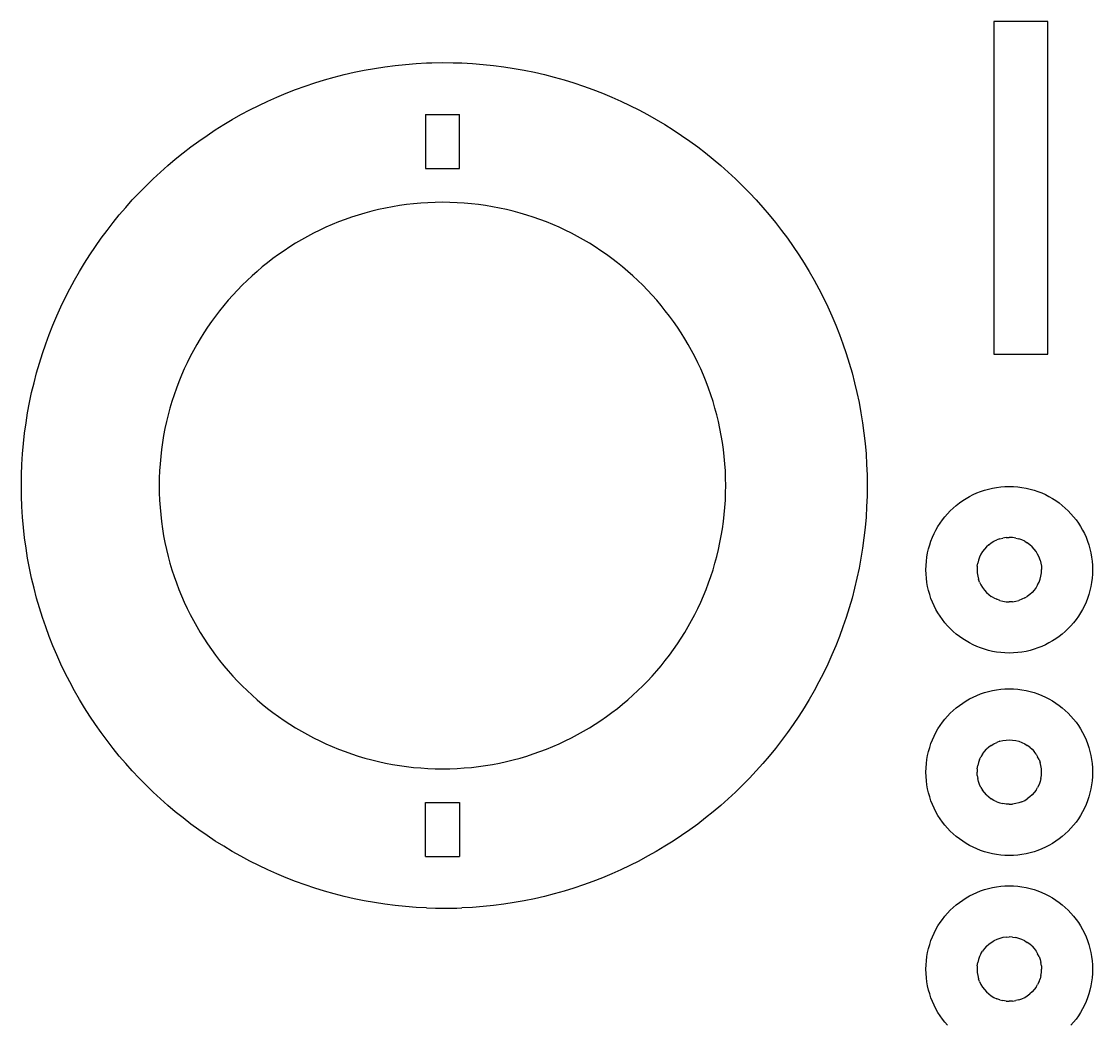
# Model space of a CAD drawing. Extents: x -322 to 322, y -250 to 250.
# Drawn here: x 116.8 to 216, y -121.3 to -28.5 of the extents above; entities that cross this region are included whole.
import ezdxf

# ---------------------------------------------------------------- set-up
doc = ezdxf.new("R2010")
doc.units = 0
doc.header["$MEASUREMENT"] = 0
doc.layers.get('0').update_dxf_attribs({"linetype": 'CONTINUOUS'})

msp = doc.modelspace()

# ---------------------------------------------------------------- linework, layer by layer
for p, q in [((211.835, -28.532), (206.837, -28.532)), ((206.837, -28.532), (206.837, -59.358)), ((211.835, -59.358), (211.835, -28.532)), ((149.463, -32.879), (150.414, -32.733)), ((150.414, -32.733), (151.373, -32.609)), ((151.373, -32.609), (152.339, -32.509)), ((152.339, -32.509), (153.312, -32.432)), ((153.312, -32.432), (154.292, -32.379)), ((154.292, -32.379), (154.78, -32.361)), ((154.78, -32.361), (155.762, -32.349)), ((155.762, -32.349), (156.743, -32.361)), ((156.743, -32.361), (157.569, -32.379)), ((157.569, -32.379), (158.549, -32.432)), ((158.549, -32.432), (159.523, -32.509)), ((159.523, -32.509), (160.489, -32.609)), ((160.489, -32.609), (161.448, -32.733)), ((161.448, -32.733), (162.399, -32.879)), ((144.83, -33.942), (145.739, -33.686)), ((145.739, -33.686), (146.658, -33.452)), ((146.658, -33.452), (147.584, -33.239)), ((147.584, -33.239), (148.52, -33.048)), ((148.52, -33.048), (149.463, -32.879)), ((162.399, -32.879), (163.342, -33.048)), ((163.342, -33.048), (164.277, -33.239)), ((164.277, -33.239), (165.204, -33.452)), ((165.204, -33.452), (166.122, -33.686)), ((166.122, -33.686), (167.032, -33.942)), ((142.159, -34.836), (143.04, -34.517)), ((143.04, -34.517), (143.93, -34.219)), ((143.93, -34.219), (144.83, -33.942)), ((167.032, -33.942), (167.931, -34.219)), ((167.931, -34.219), (168.822, -34.517)), ((168.822, -34.517), (169.702, -34.836)), ((139.579, -35.912), (140.429, -35.533)), ((140.429, -35.533), (141.289, -35.175)), ((141.289, -35.175), (142.159, -34.836)), ((169.702, -34.836), (170.573, -35.175)), ((170.573, -35.175), (171.433, -35.533)), ((171.433, -35.533), (172.282, -35.912)), ((137.914, -36.726), (138.741, -36.309)), ((138.741, -36.309), (139.579, -35.912)), ((172.282, -35.912), (173.121, -36.309)), ((173.121, -36.309), (173.948, -36.726)), ((135.502, -38.088), (136.294, -37.616)), ((136.294, -37.616), (137.098, -37.162)), ((137.098, -37.162), (137.914, -36.726)), ((154.194, -37.166), (157.33, -37.166)), ((154.194, -37.166), (154.194, -42.164)), ((157.33, -42.164), (157.33, -37.166)), ((173.948, -36.726), (174.764, -37.162)), ((174.764, -37.162), (175.568, -37.616)), ((175.568, -37.616), (176.36, -38.088)), ((133.955, -39.086), (134.722, -38.578)), ((134.722, -38.578), (135.502, -38.088)), ((176.36, -38.088), (177.14, -38.578)), ((177.14, -38.578), (177.907, -39.086)), ((132.459, -40.153), (133.2, -39.611)), ((133.2, -39.611), (133.955, -39.086)), ((177.907, -39.086), (178.661, -39.611)), ((178.661, -39.611), (179.403, -40.153)), ((131.731, -40.712), (132.459, -40.153)), ((179.403, -40.153), (180.13, -40.712)), ((130.317, -41.88), (131.017, -41.288)), ((131.017, -41.288), (131.731, -40.712)), ((180.13, -40.712), (180.844, -41.288)), ((180.844, -41.288), (181.545, -41.88)), ((128.96, -43.11), (129.631, -42.487)), ((129.631, -42.487), (130.317, -41.88)), ((154.194, -42.164), (157.33, -42.164)), ((181.545, -41.88), (182.23, -42.487)), ((182.23, -42.487), (182.902, -43.11)), ((128.304, -43.749), (128.96, -43.11)), ((182.902, -43.11), (183.558, -43.749)), ((127.036, -45.07), (127.662, -44.402)), ((127.662, -44.402), (128.304, -43.749)), ((183.558, -43.749), (184.2, -44.402)), ((184.2, -44.402), (184.826, -45.07)), ((126.426, -45.753), (127.036, -45.07)), ((151.767, -45.587), (151.118, -45.695)), ((152.421, -45.496), (151.767, -45.587)), ((153.08, -45.421), (152.421, -45.496)), ((153.743, -45.362), (153.08, -45.421)), ((154.412, -45.319), (153.743, -45.362)), ((155.085, -45.294), (154.412, -45.319)), ((155.762, -45.285), (155.085, -45.294)), ((156.439, -45.294), (155.762, -45.285)), ((157.112, -45.319), (156.439, -45.294)), ((157.781, -45.362), (157.112, -45.319)), ((158.445, -45.421), (157.781, -45.362)), ((159.104, -45.496), (158.445, -45.421)), ((159.758, -45.587), (159.104, -45.496)), ((160.406, -45.695), (159.758, -45.587)), ((184.826, -45.07), (185.436, -45.753)), ((125.253, -47.16), (125.831, -46.45)), ((125.831, -46.45), (126.426, -45.753)), ((147.96, -46.465), (147.347, -46.664)), ((148.58, -46.28), (147.96, -46.465)), ((149.205, -46.111), (148.58, -46.28)), ((149.837, -45.957), (149.205, -46.111)), ((150.475, -45.818), (149.837, -45.957)), ((151.118, -45.695), (150.475, -45.818)), ((161.05, -45.818), (160.406, -45.695)), ((161.687, -45.957), (161.05, -45.818)), ((162.319, -46.111), (161.687, -45.957)), ((162.945, -46.28), (162.319, -46.111)), ((163.564, -46.465), (162.945, -46.28)), ((164.177, -46.664), (163.564, -46.465)), ((185.436, -45.753), (186.03, -46.45)), ((186.03, -46.45), (186.609, -47.16)), ((124.691, -47.884), (125.253, -47.16)), ((144.965, -47.603), (144.388, -47.872)), ((145.55, -47.347), (144.965, -47.603)), ((146.142, -47.105), (145.55, -47.347)), ((146.741, -46.877), (146.142, -47.105)), ((147.347, -46.664), (146.741, -46.877)), ((164.783, -46.877), (164.177, -46.664)), ((165.382, -47.105), (164.783, -46.877)), ((165.974, -47.347), (165.382, -47.105)), ((166.559, -47.603), (165.974, -47.347)), ((167.137, -47.872), (166.559, -47.603)), ((186.609, -47.16), (187.171, -47.884)), ((124.146, -48.622), (124.691, -47.884)), ((143.256, -48.452), (142.703, -48.761)), ((143.818, -48.155), (143.256, -48.452)), ((144.388, -47.872), (143.818, -48.155)), ((167.706, -48.155), (167.137, -47.872)), ((168.268, -48.452), (167.706, -48.155)), ((168.821, -48.761), (168.268, -48.452)), ((187.171, -47.884), (187.716, -48.622)), ((123.107, -50.136), (123.618, -49.372)), ((123.618, -49.372), (124.146, -48.622)), ((141.621, -49.418), (141.093, -49.766)), ((142.158, -49.083), (141.621, -49.418)), ((142.703, -48.761), (142.158, -49.083)), ((169.367, -49.083), (168.821, -48.761)), ((169.903, -49.418), (169.367, -49.083)), ((170.431, -49.766), (169.903, -49.418)), ((187.716, -48.622), (188.244, -49.372)), ((188.244, -49.372), (188.754, -50.136)), ((122.614, -50.911), (123.107, -50.136)), ((140.065, -50.497), (139.564, -50.881)), ((140.574, -50.126), (140.065, -50.497)), ((141.093, -49.766), (140.574, -50.126)), ((170.95, -50.126), (170.431, -49.766)), ((171.46, -50.497), (170.95, -50.126)), ((171.96, -50.881), (171.46, -50.497)), ((188.754, -50.136), (189.248, -50.911)), ((122.139, -51.699), (122.614, -50.911)), ((139.073, -51.276), (138.592, -51.683)), ((139.564, -50.881), (139.073, -51.276)), ((172.451, -51.276), (171.96, -50.881)), ((172.932, -51.683), (172.451, -51.276)), ((189.248, -50.911), (189.723, -51.699)), ((121.243, -53.31), (121.682, -52.499)), ((121.682, -52.499), (122.139, -51.699)), ((137.661, -52.53), (137.21, -52.97)), ((138.121, -52.101), (137.661, -52.53)), ((138.592, -51.683), (138.121, -52.101)), ((173.403, -52.101), (172.932, -51.683)), ((173.864, -52.53), (173.403, -52.101)), ((174.314, -52.97), (173.864, -52.53)), ((189.723, -51.699), (190.18, -52.499)), ((190.18, -52.499), (190.619, -53.31)), ((120.823, -54.132), (121.243, -53.31)), ((136.77, -53.42), (136.342, -53.881)), ((137.21, -52.97), (136.77, -53.42)), ((174.754, -53.42), (174.314, -52.97)), ((175.183, -53.881), (174.754, -53.42)), ((190.619, -53.31), (191.039, -54.132)), ((120.422, -54.965), (120.823, -54.132)), ((135.924, -54.352), (135.517, -54.833)), ((136.342, -53.881), (135.924, -54.352)), ((175.601, -54.352), (175.183, -53.881)), ((176.007, -54.833), (175.601, -54.352)), ((191.039, -54.132), (191.44, -54.965)), ((120.04, -55.81), (120.422, -54.965)), ((135.122, -55.324), (134.738, -55.824)), ((135.517, -54.833), (135.122, -55.324)), ((176.403, -55.324), (176.007, -54.833)), ((176.786, -55.824), (176.403, -55.324)), ((191.44, -54.965), (191.822, -55.81)), ((119.678, -56.664), (120.04, -55.81)), ((134.366, -56.334), (134.007, -56.853)), ((134.738, -55.824), (134.366, -56.334)), ((177.158, -56.334), (176.786, -55.824)), ((177.518, -56.853), (177.158, -56.334)), ((191.822, -55.81), (192.184, -56.664)), ((119.013, -58.403), (119.336, -57.528)), ((119.336, -57.528), (119.678, -56.664)), ((133.659, -57.38), (133.324, -57.917)), ((134.007, -56.853), (133.659, -57.38)), ((177.865, -57.38), (177.518, -56.853)), ((178.2, -57.917), (177.865, -57.38)), ((192.184, -56.664), (192.526, -57.528)), ((192.526, -57.528), (192.849, -58.403)), ((118.711, -59.287), (119.013, -58.403)), ((133.002, -58.462), (132.692, -59.016)), ((133.324, -57.917), (133.002, -58.462)), ((178.522, -58.462), (178.2, -57.917)), ((178.832, -59.016), (178.522, -58.462)), ((192.849, -58.403), (193.151, -59.287)), ((118.43, -60.18), (118.711, -59.287)), ((132.692, -59.016), (132.396, -59.577)), ((179.128, -59.577), (178.832, -59.016)), ((193.151, -59.287), (193.432, -60.18)), ((206.837, -59.358), (211.835, -59.358)), ((118.169, -61.082), (118.43, -60.18)), ((132.113, -60.147), (131.843, -60.724)), ((132.396, -59.577), (132.113, -60.147)), ((179.411, -60.147), (179.128, -59.577)), ((179.681, -60.724), (179.411, -60.147)), ((193.432, -60.18), (193.693, -61.082)), ((117.93, -61.993), (118.169, -61.082)), ((131.588, -61.309), (131.346, -61.901)), ((131.843, -60.724), (131.588, -61.309)), ((179.937, -61.309), (179.681, -60.724)), ((180.179, -61.901), (179.937, -61.309)), ((193.693, -61.082), (193.932, -61.993)), ((117.712, -62.912), (117.93, -61.993)), ((131.118, -62.501), (130.904, -63.107)), ((131.346, -61.901), (131.118, -62.501)), ((180.406, -62.501), (180.179, -61.901)), ((180.62, -63.107), (180.406, -62.501)), ((193.932, -61.993), (194.15, -62.912)), ((117.516, -63.839), (117.712, -62.912)), ((130.904, -63.107), (130.705, -63.72)), ((180.819, -63.72), (180.62, -63.107)), ((194.15, -62.912), (194.346, -63.839)), ((117.342, -64.774), (117.516, -63.839)), ((130.521, -64.339), (130.352, -64.965)), ((130.705, -63.72), (130.521, -64.339)), ((181.003, -64.339), (180.819, -63.72)), ((181.172, -64.965), (181.003, -64.339)), ((194.346, -63.839), (194.52, -64.774)), ((117.19, -65.716), (117.342, -64.774)), ((130.352, -64.965), (130.198, -65.596)), ((181.327, -65.596), (181.172, -64.965)), ((194.52, -64.774), (194.672, -65.716)), ((117.061, -66.666), (117.19, -65.716)), ((130.059, -66.234), (129.936, -66.877)), ((130.198, -65.596), (130.059, -66.234)), ((181.465, -66.234), (181.327, -65.596)), ((181.589, -66.877), (181.465, -66.234)), ((194.672, -65.716), (194.801, -66.666)), ((116.955, -67.622), (117.061, -66.666)), ((129.936, -66.877), (129.828, -67.526)), ((181.696, -67.526), (181.589, -66.877)), ((194.801, -66.666), (194.907, -67.622)), ((116.872, -68.585), (116.955, -67.622)), ((129.737, -68.18), (129.661, -68.839)), ((129.828, -67.526), (129.737, -68.18)), ((181.788, -68.18), (181.696, -67.526)), ((181.863, -68.839), (181.788, -68.18)), ((194.907, -67.622), (194.99, -68.585)), ((116.812, -69.555), (116.872, -68.585)), ((129.661, -68.839), (129.602, -69.503)), ((181.922, -69.503), (181.863, -68.839)), ((194.99, -68.585), (195.05, -69.555)), ((116.776, -70.53), (116.812, -69.555)), ((129.56, -70.171), (129.534, -70.844)), ((129.602, -69.503), (129.56, -70.171)), ((181.964, -70.171), (181.922, -69.503)), ((181.99, -70.844), (181.964, -70.171)), ((195.05, -69.555), (195.086, -70.53)), ((116.764, -71.512), (116.776, -70.53)), ((129.534, -70.844), (129.526, -71.521)), ((181.998, -71.521), (181.99, -70.844)), ((195.086, -70.53), (195.098, -71.512)), ((116.776, -72.493), (116.764, -71.512)), ((129.526, -71.521), (129.534, -72.199)), ((129.534, -72.199), (129.56, -72.872)), ((181.964, -72.872), (181.99, -72.199)), ((181.99, -72.199), (181.998, -71.521)), ((195.098, -71.512), (195.086, -72.493)), ((204.579, -72.53), (204.912, -72.36)), ((204.912, -72.36), (205.253, -72.205)), ((205.253, -72.205), (205.604, -72.067)), ((205.604, -72.067), (205.963, -71.946)), ((205.963, -71.946), (206.329, -71.842)), ((206.329, -71.842), (206.702, -71.756)), ((206.702, -71.756), (207.082, -71.688)), ((207.082, -71.688), (207.468, -71.639)), ((207.468, -71.639), (207.86, -71.609)), ((207.86, -71.609), (208.258, -71.599)), ((208.258, -71.599), (208.655, -71.609)), ((208.655, -71.609), (209.047, -71.639)), ((209.047, -71.639), (209.433, -71.688)), ((209.433, -71.688), (209.813, -71.756)), ((209.813, -71.756), (210.186, -71.842)), ((210.186, -71.842), (210.553, -71.946)), ((210.553, -71.946), (210.911, -72.067)), ((210.911, -72.067), (211.262, -72.205)), ((211.262, -72.205), (211.603, -72.36)), ((211.603, -72.36), (211.936, -72.53)), ((116.812, -73.469), (116.776, -72.493)), ((129.56, -72.872), (129.602, -73.54)), ((181.922, -73.54), (181.964, -72.872)), ((195.086, -72.493), (195.05, -73.469)), ((203.068, -73.604), (203.348, -73.361)), ((203.348, -73.361), (203.64, -73.132)), ((203.64, -73.132), (203.943, -72.917)), ((203.943, -72.917), (204.256, -72.716)), ((204.256, -72.716), (204.579, -72.53)), ((211.936, -72.53), (212.259, -72.716)), ((212.259, -72.716), (212.573, -72.917)), ((212.573, -72.917), (212.875, -73.132)), ((212.875, -73.132), (213.167, -73.361)), ((213.167, -73.361), (213.447, -73.604)), ((116.872, -74.438), (116.812, -73.469)), ((129.602, -73.54), (129.661, -74.204)), ((129.661, -74.204), (129.737, -74.863)), ((181.788, -74.863), (181.863, -74.204)), ((181.863, -74.204), (181.922, -73.54)), ((195.05, -73.469), (194.99, -74.438)), ((202.073, -74.699), (202.302, -74.407)), ((202.302, -74.407), (202.545, -74.127)), ((202.545, -74.127), (202.8, -73.859)), ((202.8, -73.859), (203.068, -73.604)), ((213.447, -73.604), (213.715, -73.859)), ((213.715, -73.859), (213.97, -74.127)), ((213.97, -74.127), (214.213, -74.407)), ((214.213, -74.407), (214.442, -74.699)), ((116.955, -75.401), (116.872, -74.438)), ((129.737, -74.863), (129.828, -75.517)), ((181.696, -75.517), (181.788, -74.863)), ((194.99, -74.438), (194.907, -75.401)), ((201.471, -75.638), (201.657, -75.315)), ((201.657, -75.315), (201.858, -75.002)), ((201.858, -75.002), (202.073, -74.699)), ((214.442, -74.699), (214.657, -75.002)), ((214.657, -75.002), (214.858, -75.315)), ((214.858, -75.315), (215.044, -75.638)), ((117.061, -76.358), (116.955, -75.401)), ((117.19, -77.308), (117.061, -76.358)), ((129.828, -75.517), (129.936, -76.166)), ((129.936, -76.166), (130.059, -76.809)), ((181.465, -76.809), (181.589, -76.166)), ((181.589, -76.166), (181.696, -75.517)), ((194.801, -76.358), (194.672, -77.308)), ((194.907, -75.401), (194.801, -76.358)), ((201.008, -76.663), (201.146, -76.313)), ((201.146, -76.313), (201.301, -75.971)), ((201.301, -75.971), (201.471, -75.638)), ((207.376, -76.458), (207.662, -76.384)), ((207.958, -76.339), (207.662, -76.384)), ((207.958, -76.339), (208.264, -76.323)), ((208.569, -76.339), (208.264, -76.323)), ((208.865, -76.384), (208.569, -76.339)), ((208.865, -76.384), (209.151, -76.458)), ((215.044, -75.638), (215.214, -75.971)), ((215.214, -75.971), (215.369, -76.313)), ((215.369, -76.313), (215.507, -76.663)), ((117.342, -78.25), (117.19, -77.308)), ((130.059, -76.809), (130.198, -77.447)), ((181.327, -77.447), (181.465, -76.809)), ((194.672, -77.308), (194.52, -78.25)), ((200.783, -77.388), (200.887, -77.022)), ((200.887, -77.022), (201.008, -76.663)), ((206.154, -77.197), (205.961, -77.409)), ((206.366, -77.005), (206.154, -77.197)), ((206.366, -77.005), (206.595, -76.833)), ((206.595, -76.833), (206.841, -76.684)), ((206.841, -76.684), (207.102, -76.558)), ((207.376, -76.458), (207.102, -76.558)), ((209.425, -76.558), (209.151, -76.458)), ((209.686, -76.684), (209.425, -76.558)), ((209.686, -76.684), (209.932, -76.833)), ((210.161, -77.005), (209.932, -76.833)), ((210.373, -77.197), (210.161, -77.005)), ((210.566, -77.409), (210.373, -77.197)), ((215.507, -76.663), (215.628, -77.022)), ((215.628, -77.022), (215.732, -77.388)), ((117.516, -79.185), (117.342, -78.25)), ((130.198, -77.447), (130.352, -78.078)), ((130.352, -78.078), (130.521, -78.704)), ((181.003, -78.704), (181.172, -78.078)), ((181.172, -78.078), (181.327, -77.447)), ((194.52, -78.25), (194.346, -79.185)), ((200.58, -78.528), (200.629, -78.141)), ((200.629, -78.141), (200.697, -77.761)), ((200.697, -77.761), (200.783, -77.388)), ((205.514, -78.146), (205.414, -78.42)), ((205.64, -77.885), (205.514, -78.146)), ((205.789, -77.639), (205.64, -77.885)), ((205.961, -77.409), (205.789, -77.639)), ((210.738, -77.639), (210.566, -77.409)), ((210.887, -77.885), (210.738, -77.639)), ((211.013, -78.146), (210.887, -77.885)), ((211.113, -78.42), (211.013, -78.146)), ((215.732, -77.388), (215.818, -77.761)), ((215.818, -77.761), (215.886, -78.141)), ((215.886, -78.141), (215.935, -78.528)), ((117.712, -80.112), (117.516, -79.185)), ((130.521, -78.704), (130.705, -79.323)), ((130.705, -79.323), (130.904, -79.936)), ((180.62, -79.936), (180.819, -79.323)), ((180.819, -79.323), (181.003, -78.704)), ((194.346, -79.185), (194.15, -80.112)), ((200.54, -79.317), (200.55, -78.919)), ((200.55, -79.714), (200.54, -79.317)), ((200.55, -78.919), (200.58, -78.528)), ((205.295, -79.002), (205.28, -79.307)), ((205.28, -79.307), (205.295, -79.612)), ((205.295, -79.002), (205.341, -78.706)), ((205.414, -78.42), (205.341, -78.706)), ((211.113, -78.42), (211.187, -78.706)), ((211.187, -78.706), (211.232, -79.002)), ((211.232, -79.002), (211.247, -79.307)), ((211.232, -79.612), (211.247, -79.307)), ((215.935, -78.528), (215.965, -78.919)), ((215.965, -78.919), (215.975, -79.317)), ((215.975, -79.317), (215.965, -79.714)), ((117.93, -81.031), (117.712, -80.112)), ((130.904, -79.936), (131.118, -80.542)), ((180.406, -80.542), (180.62, -79.936)), ((194.15, -80.112), (193.932, -81.031)), ((200.58, -80.106), (200.55, -79.714)), ((200.629, -80.492), (200.58, -80.106)), ((205.295, -79.612), (205.341, -79.908)), ((205.341, -79.908), (205.414, -80.194)), ((205.514, -80.468), (205.414, -80.194)), ((211.013, -80.468), (211.113, -80.194)), ((211.113, -80.194), (211.187, -79.908)), ((211.187, -79.908), (211.232, -79.612)), ((215.935, -80.106), (215.886, -80.492)), ((215.965, -79.714), (215.935, -80.106)), ((118.169, -81.942), (117.93, -81.031)), ((131.118, -80.542), (131.346, -81.142)), ((131.346, -81.142), (131.588, -81.734)), ((179.937, -81.734), (180.179, -81.142)), ((180.179, -81.142), (180.406, -80.542)), ((193.932, -81.031), (193.693, -81.942)), ((200.697, -80.872), (200.629, -80.492)), ((200.783, -81.245), (200.697, -80.872)), ((200.887, -81.612), (200.783, -81.245)), ((205.514, -80.468), (205.64, -80.729)), ((205.64, -80.729), (205.789, -80.975)), ((205.789, -80.975), (205.961, -81.205)), ((205.961, -81.205), (206.154, -81.417)), ((210.566, -81.205), (210.373, -81.417)), ((210.738, -80.975), (210.566, -81.205)), ((210.887, -80.729), (210.738, -80.975)), ((210.887, -80.729), (211.013, -80.468)), ((215.732, -81.245), (215.628, -81.612)), ((215.818, -80.872), (215.732, -81.245)), ((215.886, -80.492), (215.818, -80.872)), ((118.43, -82.844), (118.169, -81.942)), ((131.588, -81.734), (131.843, -82.319)), ((131.843, -82.319), (132.113, -82.896)), ((179.411, -82.896), (179.681, -82.319)), ((179.681, -82.319), (179.937, -81.734)), ((193.693, -81.942), (193.432, -82.844)), ((201.008, -81.97), (200.887, -81.612)), ((201.146, -82.321), (201.008, -81.97)), ((201.301, -82.663), (201.146, -82.321)), ((206.154, -81.417), (206.366, -81.609)), ((206.366, -81.609), (206.595, -81.781)), ((206.841, -81.931), (206.595, -81.781)), ((206.841, -81.931), (207.102, -82.056)), ((207.376, -82.157), (207.102, -82.056)), ((207.376, -82.157), (207.662, -82.23)), ((207.662, -82.23), (207.958, -82.275)), ((207.958, -82.275), (208.264, -82.291)), ((208.569, -82.275), (208.264, -82.291)), ((208.569, -82.275), (208.865, -82.23)), ((208.865, -82.23), (209.151, -82.157)), ((209.425, -82.056), (209.151, -82.157)), ((209.686, -81.931), (209.425, -82.056)), ((209.686, -81.931), (209.932, -81.781)), ((210.161, -81.609), (209.932, -81.781)), ((210.373, -81.417), (210.161, -81.609)), ((215.369, -82.321), (215.214, -82.663)), ((215.507, -81.97), (215.369, -82.321)), ((215.628, -81.612), (215.507, -81.97)), ((118.711, -83.737), (118.43, -82.844)), ((132.113, -82.896), (132.396, -83.466)), ((179.128, -83.466), (179.411, -82.896)), ((193.432, -82.844), (193.151, -83.737)), ((201.471, -82.995), (201.301, -82.663)), ((201.657, -83.318), (201.471, -82.995)), ((201.858, -83.632), (201.657, -83.318)), ((214.858, -83.318), (214.657, -83.632)), ((215.044, -82.995), (214.858, -83.318)), ((215.214, -82.663), (215.044, -82.995)), ((119.013, -84.621), (118.711, -83.737)), ((132.396, -83.466), (132.692, -84.027)), ((132.692, -84.027), (133.002, -84.581)), ((178.522, -84.581), (178.832, -84.027)), ((178.832, -84.027), (179.128, -83.466)), ((193.151, -83.737), (192.849, -84.621)), ((202.073, -83.934), (201.858, -83.632)), ((202.302, -84.226), (202.073, -83.934)), ((202.545, -84.506), (202.302, -84.226)), ((214.213, -84.226), (213.97, -84.506)), ((214.442, -83.934), (214.213, -84.226)), ((214.657, -83.632), (214.442, -83.934)), ((119.336, -85.495), (119.013, -84.621)), ((133.002, -84.581), (133.324, -85.126)), ((133.324, -85.126), (133.659, -85.663)), ((177.865, -85.663), (178.2, -85.126)), ((178.2, -85.126), (178.522, -84.581)), ((192.849, -84.621), (192.526, -85.495)), ((202.8, -84.774), (202.545, -84.506)), ((203.068, -85.029), (202.8, -84.774)), ((203.348, -85.272), (203.068, -85.029)), ((203.64, -85.501), (203.348, -85.272)), ((213.167, -85.272), (212.875, -85.501)), ((213.447, -85.029), (213.167, -85.272)), ((213.715, -84.774), (213.447, -85.029)), ((213.97, -84.506), (213.715, -84.774)), ((119.678, -86.36), (119.336, -85.495)), ((133.659, -85.663), (134.007, -86.19)), ((134.007, -86.19), (134.366, -86.709)), ((177.158, -86.709), (177.518, -86.19)), ((177.518, -86.19), (177.865, -85.663)), ((192.526, -85.495), (192.184, -86.36)), ((203.943, -85.716), (203.64, -85.501)), ((204.256, -85.917), (203.943, -85.716)), ((204.579, -86.103), (204.256, -85.917)), ((204.912, -86.273), (204.579, -86.103)), ((205.253, -86.428), (204.912, -86.273)), ((211.603, -86.273), (211.262, -86.428)), ((211.936, -86.103), (211.603, -86.273)), ((212.259, -85.917), (211.936, -86.103)), ((212.573, -85.716), (212.259, -85.917)), ((212.875, -85.501), (212.573, -85.716)), ((120.04, -87.214), (119.678, -86.36)), ((120.422, -88.058), (120.04, -87.214)), ((134.366, -86.709), (134.738, -87.219)), ((134.738, -87.219), (135.122, -87.719)), ((176.403, -87.719), (176.786, -87.219)), ((176.786, -87.219), (177.158, -86.709)), ((191.822, -87.214), (191.44, -88.058)), ((192.184, -86.36), (191.822, -87.214)), ((205.604, -86.566), (205.253, -86.428)), ((205.963, -86.687), (205.604, -86.566)), ((206.329, -86.791), (205.963, -86.687)), ((206.702, -86.877), (206.329, -86.791)), ((207.082, -86.945), (206.702, -86.877)), ((207.468, -86.994), (207.082, -86.945)), ((207.86, -87.024), (207.468, -86.994)), ((208.258, -87.034), (207.86, -87.024)), ((208.655, -87.024), (208.258, -87.034)), ((209.047, -86.994), (208.655, -87.024)), ((209.433, -86.945), (209.047, -86.994)), ((209.813, -86.877), (209.433, -86.945)), ((210.186, -86.791), (209.813, -86.877)), ((210.553, -86.687), (210.186, -86.791)), ((210.911, -86.566), (210.553, -86.687)), ((211.262, -86.428), (210.911, -86.566)), ((120.823, -88.892), (120.422, -88.058)), ((135.122, -87.719), (135.517, -88.21)), ((135.517, -88.21), (135.924, -88.691)), ((175.601, -88.691), (176.007, -88.21)), ((176.007, -88.21), (176.403, -87.719)), ((191.44, -88.058), (191.039, -88.892)), ((121.243, -89.714), (120.823, -88.892)), ((135.924, -88.691), (136.342, -89.162)), ((136.342, -89.162), (136.77, -89.623)), ((174.754, -89.623), (175.183, -89.162)), ((175.183, -89.162), (175.601, -88.691)), ((191.039, -88.892), (190.619, -89.714)), ((121.682, -90.525), (121.243, -89.714)), ((136.77, -89.623), (137.21, -90.073)), ((137.21, -90.073), (137.661, -90.513)), ((173.864, -90.513), (174.314, -90.073)), ((174.314, -90.073), (174.754, -89.623)), ((190.619, -89.714), (190.18, -90.525)), ((122.139, -91.325), (121.682, -90.525)), ((137.661, -90.513), (138.121, -90.942)), ((138.121, -90.942), (138.592, -91.36)), ((172.932, -91.36), (173.403, -90.942)), ((173.403, -90.942), (173.864, -90.513)), ((190.18, -90.525), (189.723, -91.325)), ((204.579, -91.28), (204.912, -91.11)), ((204.912, -91.11), (205.253, -90.955)), ((205.253, -90.955), (205.604, -90.817)), ((205.604, -90.817), (205.963, -90.696)), ((205.963, -90.696), (206.329, -90.592)), ((206.329, -90.592), (206.702, -90.506)), ((206.702, -90.506), (207.082, -90.438)), ((207.082, -90.438), (207.468, -90.389)), ((207.468, -90.389), (207.86, -90.359)), ((207.86, -90.359), (208.258, -90.349)), ((208.258, -90.349), (208.655, -90.359)), ((208.655, -90.359), (209.047, -90.389)), ((209.047, -90.389), (209.433, -90.438)), ((209.433, -90.438), (209.813, -90.506)), ((209.813, -90.506), (210.186, -90.592)), ((210.186, -90.592), (210.553, -90.696)), ((210.553, -90.696), (210.911, -90.817)), ((210.911, -90.817), (211.262, -90.955)), ((211.262, -90.955), (211.603, -91.11)), ((211.603, -91.11), (211.936, -91.28)), ((122.614, -92.112), (122.139, -91.325)), ((123.107, -92.888), (122.614, -92.112)), ((138.592, -91.36), (139.073, -91.767)), ((139.073, -91.767), (139.564, -92.162)), ((139.564, -92.162), (140.065, -92.546)), ((171.46, -92.546), (171.96, -92.162)), ((171.96, -92.162), (172.451, -91.767)), ((172.451, -91.767), (172.932, -91.36)), ((189.248, -92.112), (188.754, -92.888)), ((189.723, -91.325), (189.248, -92.112)), ((203.068, -92.354), (203.348, -92.111)), ((203.348, -92.111), (203.64, -91.882)), ((203.64, -91.882), (203.943, -91.667)), ((203.943, -91.667), (204.256, -91.466)), ((204.256, -91.466), (204.579, -91.28)), ((211.936, -91.28), (212.259, -91.466)), ((212.259, -91.466), (212.573, -91.667)), ((212.573, -91.667), (212.875, -91.882)), ((212.875, -91.882), (213.167, -92.111)), ((213.167, -92.111), (213.447, -92.354)), ((123.618, -93.651), (123.107, -92.888)), ((140.065, -92.546), (140.574, -92.917)), ((140.574, -92.917), (141.093, -93.277)), ((170.431, -93.277), (170.95, -92.917)), ((170.95, -92.917), (171.46, -92.546)), ((188.754, -92.888), (188.244, -93.651)), ((202.073, -93.449), (202.302, -93.157)), ((202.302, -93.157), (202.545, -92.877)), ((202.545, -92.877), (202.8, -92.609)), ((202.8, -92.609), (203.068, -92.354)), ((213.447, -92.354), (213.715, -92.609)), ((213.715, -92.609), (213.97, -92.877)), ((213.97, -92.877), (214.213, -93.157)), ((214.213, -93.157), (214.442, -93.449)), ((124.146, -94.402), (123.618, -93.651)), ((141.093, -93.277), (141.621, -93.624)), ((141.621, -93.624), (142.158, -93.959)), ((142.158, -93.959), (142.703, -94.282)), ((168.821, -94.282), (169.367, -93.959)), ((169.367, -93.959), (169.903, -93.624)), ((169.903, -93.624), (170.431, -93.277)), ((188.244, -93.651), (187.716, -94.402)), ((201.471, -94.388), (201.657, -94.065)), ((201.657, -94.065), (201.858, -93.752)), ((201.858, -93.752), (202.073, -93.449)), ((214.442, -93.449), (214.657, -93.752)), ((214.657, -93.752), (214.858, -94.065)), ((214.858, -94.065), (215.044, -94.388)), ((124.691, -95.139), (124.146, -94.402)), ((125.253, -95.863), (124.691, -95.139)), ((142.703, -94.282), (143.256, -94.591)), ((143.256, -94.591), (143.818, -94.888)), ((143.818, -94.888), (144.388, -95.171)), ((144.388, -95.171), (144.965, -95.44)), ((166.559, -95.44), (167.137, -95.171)), ((167.137, -95.171), (167.706, -94.888)), ((167.706, -94.888), (168.268, -94.591)), ((168.268, -94.591), (168.821, -94.282)), ((187.171, -95.139), (186.609, -95.863)), ((187.716, -94.402), (187.171, -95.139)), ((201.008, -95.413), (201.146, -95.063)), ((201.146, -95.063), (201.301, -94.721)), ((201.301, -94.721), (201.471, -94.388)), ((207.376, -95.208), (207.102, -95.308)), ((207.376, -95.208), (207.662, -95.134)), ((207.662, -95.134), (207.958, -95.089)), ((207.958, -95.089), (208.264, -95.073)), ((208.264, -95.073), (208.569, -95.089)), ((208.569, -95.089), (208.865, -95.134)), ((208.865, -95.134), (209.151, -95.208)), ((209.151, -95.208), (209.425, -95.308)), ((215.044, -94.388), (215.214, -94.721)), ((215.214, -94.721), (215.369, -95.063)), ((215.369, -95.063), (215.507, -95.413)), ((125.831, -96.574), (125.253, -95.863)), ((144.965, -95.44), (145.55, -95.696)), ((145.55, -95.696), (146.142, -95.938)), ((146.142, -95.938), (146.741, -96.166)), ((146.741, -96.166), (147.347, -96.379)), ((164.177, -96.379), (164.783, -96.166)), ((164.783, -96.166), (165.382, -95.938)), ((165.382, -95.938), (165.974, -95.696)), ((165.974, -95.696), (166.559, -95.44)), ((186.609, -95.863), (186.03, -96.574)), ((200.697, -96.511), (200.783, -96.138)), ((200.783, -96.138), (200.887, -95.772)), ((200.887, -95.772), (201.008, -95.413)), ((205.789, -96.389), (205.961, -96.159)), ((205.961, -96.159), (206.154, -95.947)), ((206.366, -95.755), (206.154, -95.947)), ((206.595, -95.583), (206.366, -95.755)), ((206.595, -95.583), (206.841, -95.434)), ((206.841, -95.434), (207.102, -95.308)), ((209.425, -95.308), (209.686, -95.434)), ((209.686, -95.434), (209.932, -95.583)), ((210.161, -95.755), (209.932, -95.583)), ((210.161, -95.755), (210.373, -95.947)), ((210.373, -95.947), (210.566, -96.159)), ((210.738, -96.389), (210.566, -96.159)), ((215.507, -95.413), (215.628, -95.772)), ((215.628, -95.772), (215.732, -96.138)), ((215.732, -96.138), (215.818, -96.511)), ((126.426, -97.271), (125.831, -96.574)), ((147.347, -96.379), (147.96, -96.578)), ((147.96, -96.578), (148.58, -96.763)), ((148.58, -96.763), (149.205, -96.932)), ((149.205, -96.932), (149.837, -97.086)), ((149.837, -97.086), (150.475, -97.225)), ((150.475, -97.225), (151.118, -97.348)), ((160.406, -97.348), (161.05, -97.225)), ((161.05, -97.225), (161.687, -97.086)), ((161.687, -97.086), (162.319, -96.932)), ((162.319, -96.932), (162.945, -96.763)), ((162.945, -96.763), (163.564, -96.578)), ((163.564, -96.578), (164.177, -96.379)), ((186.03, -96.574), (185.436, -97.271)), ((200.58, -97.278), (200.629, -96.891)), ((200.629, -96.891), (200.697, -96.511)), ((205.414, -97.17), (205.341, -97.456)), ((205.514, -96.896), (205.414, -97.17)), ((205.514, -96.896), (205.64, -96.635)), ((205.789, -96.389), (205.64, -96.635)), ((210.738, -96.389), (210.887, -96.635)), ((211.013, -96.896), (210.887, -96.635)), ((211.013, -96.896), (211.113, -97.17)), ((211.187, -97.456), (211.113, -97.17)), ((215.818, -96.511), (215.886, -96.891)), ((215.886, -96.891), (215.935, -97.278)), ((127.036, -97.953), (126.426, -97.271)), ((127.662, -98.622), (127.036, -97.953)), ((151.118, -97.348), (151.767, -97.455)), ((151.767, -97.455), (152.421, -97.547)), ((152.421, -97.547), (153.08, -97.622)), ((153.08, -97.622), (153.743, -97.681)), ((153.743, -97.681), (154.412, -97.724)), ((154.412, -97.724), (155.085, -97.749)), ((155.085, -97.749), (155.762, -97.758)), ((155.762, -97.758), (156.439, -97.749)), ((156.439, -97.749), (157.112, -97.724)), ((157.112, -97.724), (157.781, -97.681)), ((157.781, -97.681), (158.445, -97.622)), ((158.445, -97.622), (159.104, -97.547)), ((159.104, -97.547), (159.758, -97.455)), ((159.758, -97.455), (160.406, -97.348)), ((184.826, -97.953), (184.2, -98.622)), ((185.436, -97.271), (184.826, -97.953)), ((200.54, -98.067), (200.55, -97.669)), ((200.55, -98.464), (200.54, -98.067)), ((200.55, -97.669), (200.58, -97.278)), ((205.295, -97.752), (205.28, -98.057)), ((205.295, -98.362), (205.28, -98.057)), ((205.295, -97.752), (205.341, -97.456)), ((211.232, -97.752), (211.187, -97.456)), ((211.247, -98.057), (211.232, -97.752)), ((211.232, -98.362), (211.247, -98.057)), ((215.935, -97.278), (215.965, -97.669)), ((215.965, -97.669), (215.975, -98.067)), ((215.975, -98.067), (215.965, -98.464)), ((128.304, -99.275), (127.662, -98.622)), ((184.2, -98.622), (183.558, -99.275)), ((200.58, -98.856), (200.55, -98.464)), ((200.629, -99.242), (200.58, -98.856)), ((205.295, -98.362), (205.341, -98.658)), ((205.414, -98.944), (205.341, -98.658)), ((205.514, -99.218), (205.414, -98.944)), ((211.113, -98.944), (211.013, -99.218)), ((211.187, -98.658), (211.113, -98.944)), ((211.187, -98.658), (211.232, -98.362)), ((215.935, -98.856), (215.886, -99.242)), ((215.965, -98.464), (215.935, -98.856)), ((128.96, -99.913), (128.304, -99.275)), ((129.631, -100.537), (128.96, -99.913)), ((182.902, -99.913), (182.23, -100.537)), ((183.558, -99.275), (182.902, -99.913)), ((200.697, -99.622), (200.629, -99.242)), ((200.783, -99.995), (200.697, -99.622)), ((200.887, -100.362), (200.783, -99.995)), ((205.64, -99.479), (205.514, -99.218)), ((205.64, -99.479), (205.789, -99.725)), ((205.961, -99.955), (205.789, -99.725)), ((206.154, -100.167), (205.961, -99.955)), ((206.154, -100.167), (206.366, -100.359)), ((210.373, -100.167), (210.161, -100.359)), ((210.566, -99.955), (210.373, -100.167)), ((210.738, -99.725), (210.566, -99.955)), ((210.738, -99.725), (210.887, -99.479)), ((211.013, -99.218), (210.887, -99.479)), ((215.732, -99.995), (215.628, -100.362)), ((215.818, -99.622), (215.732, -99.995)), ((215.886, -99.242), (215.818, -99.622)), ((130.317, -101.144), (129.631, -100.537)), ((131.017, -101.736), (130.317, -101.144)), ((154.194, -105.877), (154.194, -100.879)), ((154.194, -100.879), (157.33, -100.879)), ((157.33, -100.879), (157.33, -105.877)), ((181.545, -101.144), (180.844, -101.736)), ((182.23, -100.537), (181.545, -101.144)), ((201.008, -100.72), (200.887, -100.362)), ((201.146, -101.071), (201.008, -100.72)), ((201.301, -101.413), (201.146, -101.071)), ((206.366, -100.359), (206.595, -100.531)), ((206.841, -100.681), (206.595, -100.531)), ((207.102, -100.806), (206.841, -100.681)), ((207.102, -100.806), (207.376, -100.907)), ((207.376, -100.907), (207.662, -100.98)), ((207.958, -101.025), (207.662, -100.98)), ((208.264, -101.041), (207.958, -101.025)), ((208.264, -101.041), (208.569, -101.025)), ((208.865, -100.98), (208.569, -101.025)), ((209.151, -100.907), (208.865, -100.98)), ((209.425, -100.806), (209.151, -100.907)), ((209.425, -100.806), (209.686, -100.681)), ((209.686, -100.681), (209.932, -100.531)), ((210.161, -100.359), (209.932, -100.531)), ((215.369, -101.071), (215.214, -101.413)), ((215.507, -100.72), (215.369, -101.071)), ((215.628, -100.362), (215.507, -100.72)), ((131.731, -102.311), (131.017, -101.736)), ((180.844, -101.736), (180.13, -102.311)), ((201.471, -101.745), (201.301, -101.413)), ((201.657, -102.068), (201.471, -101.745)), ((201.858, -102.382), (201.657, -102.068)), ((214.858, -102.068), (214.657, -102.382)), ((215.044, -101.745), (214.858, -102.068)), ((215.214, -101.413), (215.044, -101.745)), ((132.459, -102.87), (131.731, -102.311)), ((133.2, -103.412), (132.459, -102.87)), ((179.403, -102.87), (178.661, -103.412)), ((180.13, -102.311), (179.403, -102.87)), ((202.073, -102.684), (201.858, -102.382)), ((202.302, -102.976), (202.073, -102.684)), ((202.545, -103.256), (202.302, -102.976)), ((214.213, -102.976), (213.97, -103.256)), ((214.442, -102.684), (214.213, -102.976)), ((214.657, -102.382), (214.442, -102.684)), ((133.955, -103.937), (133.2, -103.412)), ((134.722, -104.445), (133.955, -103.937)), ((177.907, -103.937), (177.14, -104.445)), ((178.661, -103.412), (177.907, -103.937)), ((202.8, -103.524), (202.545, -103.256)), ((203.068, -103.779), (202.8, -103.524)), ((203.348, -104.022), (203.068, -103.779)), ((203.64, -104.251), (203.348, -104.022)), ((213.167, -104.022), (212.875, -104.251)), ((213.447, -103.779), (213.167, -104.022)), ((213.715, -103.524), (213.447, -103.779)), ((213.97, -103.256), (213.715, -103.524)), ((135.502, -104.935), (134.722, -104.445)), ((136.294, -105.408), (135.502, -104.935)), ((176.36, -104.935), (175.568, -105.408)), ((177.14, -104.445), (176.36, -104.935)), ((203.943, -104.466), (203.64, -104.251)), ((204.256, -104.667), (203.943, -104.466)), ((204.579, -104.853), (204.256, -104.667)), ((204.912, -105.023), (204.579, -104.853)), ((205.253, -105.178), (204.912, -105.023)), ((211.603, -105.023), (211.262, -105.178)), ((211.936, -104.853), (211.603, -105.023)), ((212.259, -104.667), (211.936, -104.853)), ((212.573, -104.466), (212.259, -104.667)), ((212.875, -104.251), (212.573, -104.466)), ((137.098, -105.862), (136.294, -105.408)), ((137.914, -106.297), (137.098, -105.862)), ((154.194, -105.877), (157.33, -105.877)), ((174.764, -105.862), (173.948, -106.297)), ((175.568, -105.408), (174.764, -105.862)), ((205.604, -105.316), (205.253, -105.178)), ((205.963, -105.437), (205.604, -105.316)), ((206.329, -105.541), (205.963, -105.437)), ((206.702, -105.627), (206.329, -105.541)), ((207.082, -105.695), (206.702, -105.627)), ((207.468, -105.744), (207.082, -105.695)), ((207.86, -105.774), (207.468, -105.744)), ((208.258, -105.784), (207.86, -105.774)), ((208.655, -105.774), (208.258, -105.784)), ((209.047, -105.744), (208.655, -105.774)), ((209.433, -105.695), (209.047, -105.744)), ((209.813, -105.627), (209.433, -105.695)), ((210.186, -105.541), (209.813, -105.627)), ((210.553, -105.437), (210.186, -105.541)), ((210.911, -105.316), (210.553, -105.437)), ((211.262, -105.178), (210.911, -105.316)), ((138.741, -106.714), (137.914, -106.297)), ((139.579, -107.112), (138.741, -106.714)), ((140.429, -107.49), (139.579, -107.112)), ((172.282, -107.112), (171.433, -107.49)), ((173.121, -106.714), (172.282, -107.112)), ((173.948, -106.297), (173.121, -106.714)), ((141.289, -107.849), (140.429, -107.49)), ((142.159, -108.188), (141.289, -107.849)), ((170.573, -107.849), (169.702, -108.188)), ((171.433, -107.49), (170.573, -107.849)), ((143.04, -108.506), (142.159, -108.188)), ((143.93, -108.804), (143.04, -108.506)), ((144.83, -109.081), (143.93, -108.804)), ((145.739, -109.337), (144.83, -109.081)), ((167.032, -109.081), (166.122, -109.337)), ((167.931, -108.804), (167.032, -109.081)), ((168.822, -108.506), (167.931, -108.804)), ((169.702, -108.188), (168.822, -108.506)), ((205.253, -109.205), (205.604, -109.067)), ((205.604, -109.067), (205.963, -108.946)), ((205.963, -108.946), (206.329, -108.842)), ((206.329, -108.842), (206.702, -108.756)), ((206.702, -108.756), (207.082, -108.688)), ((207.082, -108.688), (207.468, -108.639)), ((207.468, -108.639), (207.86, -108.609)), ((207.86, -108.609), (208.258, -108.599)), ((208.258, -108.599), (208.655, -108.609)), ((208.655, -108.609), (209.047, -108.639)), ((209.047, -108.639), (209.433, -108.688)), ((209.433, -108.688), (209.813, -108.756)), ((209.813, -108.756), (210.186, -108.842)), ((210.186, -108.842), (210.553, -108.946)), ((210.553, -108.946), (210.911, -109.067)), ((210.911, -109.067), (211.262, -109.205)), ((146.658, -109.572), (145.739, -109.337)), ((147.584, -109.785), (146.658, -109.572)), ((148.52, -109.976), (147.584, -109.785)), ((149.463, -110.145), (148.52, -109.976)), ((163.342, -109.976), (162.399, -110.145)), ((164.277, -109.785), (163.342, -109.976)), ((165.204, -109.572), (164.277, -109.785)), ((166.122, -109.337), (165.204, -109.572)), ((203.64, -110.132), (203.943, -109.917)), ((203.943, -109.917), (204.256, -109.716)), ((204.256, -109.716), (204.579, -109.53)), ((204.579, -109.53), (204.912, -109.36)), ((204.912, -109.36), (205.253, -109.205)), ((211.262, -109.205), (211.603, -109.36)), ((211.603, -109.36), (211.936, -109.53)), ((211.936, -109.53), (212.259, -109.716)), ((212.259, -109.716), (212.573, -109.917)), ((212.573, -109.917), (212.875, -110.132)), ((150.414, -110.291), (149.463, -110.145)), ((151.373, -110.414), (150.414, -110.291)), ((152.339, -110.515), (151.373, -110.414)), ((153.312, -110.591), (152.339, -110.515)), ((154.292, -110.645), (153.312, -110.591)), ((154.292, -110.645), (155.119, -110.663)), ((155.119, -110.663), (156.1, -110.675)), ((156.1, -110.675), (157.082, -110.663)), ((157.082, -110.663), (157.569, -110.645)), ((158.549, -110.591), (157.569, -110.645)), ((159.523, -110.515), (158.549, -110.591)), ((160.489, -110.414), (159.523, -110.515)), ((161.448, -110.291), (160.489, -110.414)), ((162.399, -110.145), (161.448, -110.291)), ((202.545, -111.127), (202.8, -110.859)), ((202.8, -110.859), (203.068, -110.604)), ((203.068, -110.604), (203.348, -110.361)), ((203.348, -110.361), (203.64, -110.132)), ((212.875, -110.132), (213.167, -110.361)), ((213.167, -110.361), (213.447, -110.604)), ((213.447, -110.604), (213.715, -110.859)), ((213.715, -110.859), (213.97, -111.127)), ((201.657, -112.315), (201.858, -112.002)), ((201.858, -112.002), (202.073, -111.699)), ((202.073, -111.699), (202.302, -111.407)), ((202.302, -111.407), (202.545, -111.127)), ((213.97, -111.127), (214.213, -111.407)), ((214.213, -111.407), (214.442, -111.699)), ((214.442, -111.699), (214.657, -112.002)), ((214.657, -112.002), (214.858, -112.315)), ((201.146, -113.313), (201.301, -112.971)), ((201.301, -112.971), (201.471, -112.638)), ((201.471, -112.638), (201.657, -112.315)), ((214.858, -112.315), (215.044, -112.638)), ((215.044, -112.638), (215.214, -112.971)), ((215.214, -112.971), (215.369, -113.313)), ((200.783, -114.388), (200.887, -114.022)), ((200.887, -114.022), (201.008, -113.663)), ((201.008, -113.663), (201.146, -113.313)), ((206.154, -114.197), (206.366, -114.005)), ((206.366, -114.005), (206.595, -113.833)), ((206.595, -113.833), (206.841, -113.684)), ((207.102, -113.558), (206.841, -113.684)), ((207.376, -113.458), (207.102, -113.558)), ((207.662, -113.384), (207.376, -113.458)), ((207.958, -113.339), (207.662, -113.384)), ((207.958, -113.339), (208.264, -113.323)), ((208.569, -113.339), (208.264, -113.323)), ((208.569, -113.339), (208.865, -113.384)), ((209.151, -113.458), (208.865, -113.384)), ((209.425, -113.558), (209.151, -113.458)), ((209.686, -113.684), (209.425, -113.558)), ((209.686, -113.684), (209.932, -113.833)), ((210.161, -114.005), (209.932, -113.833)), ((210.373, -114.197), (210.161, -114.005)), ((215.369, -113.313), (215.507, -113.663)), ((215.507, -113.663), (215.628, -114.022)), ((215.628, -114.022), (215.732, -114.388)), ((200.629, -115.141), (200.697, -114.761)), ((200.697, -114.761), (200.783, -114.388)), ((205.64, -114.885), (205.514, -115.146)), ((205.64, -114.885), (205.789, -114.639)), ((205.961, -114.409), (205.789, -114.639)), ((206.154, -114.197), (205.961, -114.409)), ((210.373, -114.197), (210.566, -114.409)), ((210.566, -114.409), (210.738, -114.639)), ((210.738, -114.639), (210.887, -114.885)), ((211.013, -115.146), (210.887, -114.885)), ((215.732, -114.388), (215.818, -114.761)), ((215.818, -114.761), (215.886, -115.141)), ((200.54, -116.317), (200.55, -115.919)), ((200.55, -115.919), (200.58, -115.528)), ((200.58, -115.528), (200.629, -115.141)), ((205.295, -116.002), (205.28, -116.307)), ((205.295, -116.002), (205.341, -115.706)), ((205.414, -115.42), (205.341, -115.706)), ((205.514, -115.146), (205.414, -115.42)), ((211.013, -115.146), (211.113, -115.42)), ((211.113, -115.42), (211.187, -115.706)), ((211.232, -116.002), (211.187, -115.706)), ((211.232, -116.002), (211.247, -116.307)), ((215.886, -115.141), (215.935, -115.528)), ((215.935, -115.528), (215.965, -115.919)), ((215.965, -115.919), (215.975, -116.317)), ((200.55, -116.714), (200.54, -116.317)), ((200.58, -117.106), (200.55, -116.714)), ((205.28, -116.307), (205.295, -116.612)), ((205.295, -116.612), (205.341, -116.908)), ((205.341, -116.908), (205.414, -117.194)), ((211.187, -116.908), (211.113, -117.194)), ((211.187, -116.908), (211.232, -116.612)), ((211.232, -116.612), (211.247, -116.307)), ((215.965, -116.714), (215.935, -117.106)), ((215.975, -116.317), (215.965, -116.714)), ((200.629, -117.492), (200.58, -117.106)), ((200.697, -117.872), (200.629, -117.492)), ((200.783, -118.245), (200.697, -117.872)), ((205.514, -117.468), (205.414, -117.194)), ((205.514, -117.468), (205.64, -117.729)), ((205.64, -117.729), (205.789, -117.975)), ((205.789, -117.975), (205.961, -118.205)), ((210.738, -117.975), (210.566, -118.205)), ((210.738, -117.975), (210.887, -117.729)), ((211.013, -117.468), (210.887, -117.729)), ((211.013, -117.468), (211.113, -117.194)), ((215.818, -117.872), (215.732, -118.245)), ((215.886, -117.492), (215.818, -117.872)), ((215.935, -117.106), (215.886, -117.492)), ((200.887, -118.612), (200.783, -118.245)), ((201.008, -118.97), (200.887, -118.612)), ((201.146, -119.321), (201.008, -118.97)), ((205.961, -118.205), (206.154, -118.417)), ((206.154, -118.417), (206.366, -118.609)), ((206.366, -118.609), (206.595, -118.781)), ((206.595, -118.781), (206.841, -118.931)), ((206.841, -118.931), (207.102, -119.056)), ((209.425, -119.056), (209.686, -118.931)), ((209.686, -118.931), (209.932, -118.781)), ((209.932, -118.781), (210.161, -118.609)), ((210.373, -118.417), (210.161, -118.609)), ((210.566, -118.205), (210.373, -118.417)), ((215.507, -118.97), (215.369, -119.321)), ((215.628, -118.612), (215.507, -118.97)), ((215.732, -118.245), (215.628, -118.612)), ((201.301, -119.663), (201.146, -119.321)), ((201.471, -119.995), (201.301, -119.663)), ((201.657, -120.318), (201.471, -119.995)), ((207.376, -119.157), (207.102, -119.056)), ((207.376, -119.157), (207.662, -119.23)), ((207.958, -119.275), (207.662, -119.23)), ((207.958, -119.275), (208.264, -119.291)), ((208.569, -119.275), (208.264, -119.291)), ((208.569, -119.275), (208.865, -119.23)), ((209.151, -119.157), (208.865, -119.23)), ((209.151, -119.157), (209.425, -119.056)), ((215.044, -119.995), (214.858, -120.318)), ((215.214, -119.663), (215.044, -119.995)), ((215.369, -119.321), (215.214, -119.663)), ((201.858, -120.632), (201.657, -120.318)), ((202.073, -120.934), (201.858, -120.632)), ((202.302, -121.226), (202.073, -120.934)), ((214.442, -120.934), (214.213, -121.226)), ((214.657, -120.632), (214.442, -120.934)), ((214.858, -120.318), (214.657, -120.632)), ((202.545, -121.506), (202.302, -121.226)), ((214.213, -121.226), (213.97, -121.506))]:
    msp.add_line(p, q)

doc.saveas('drawing.dxf')
